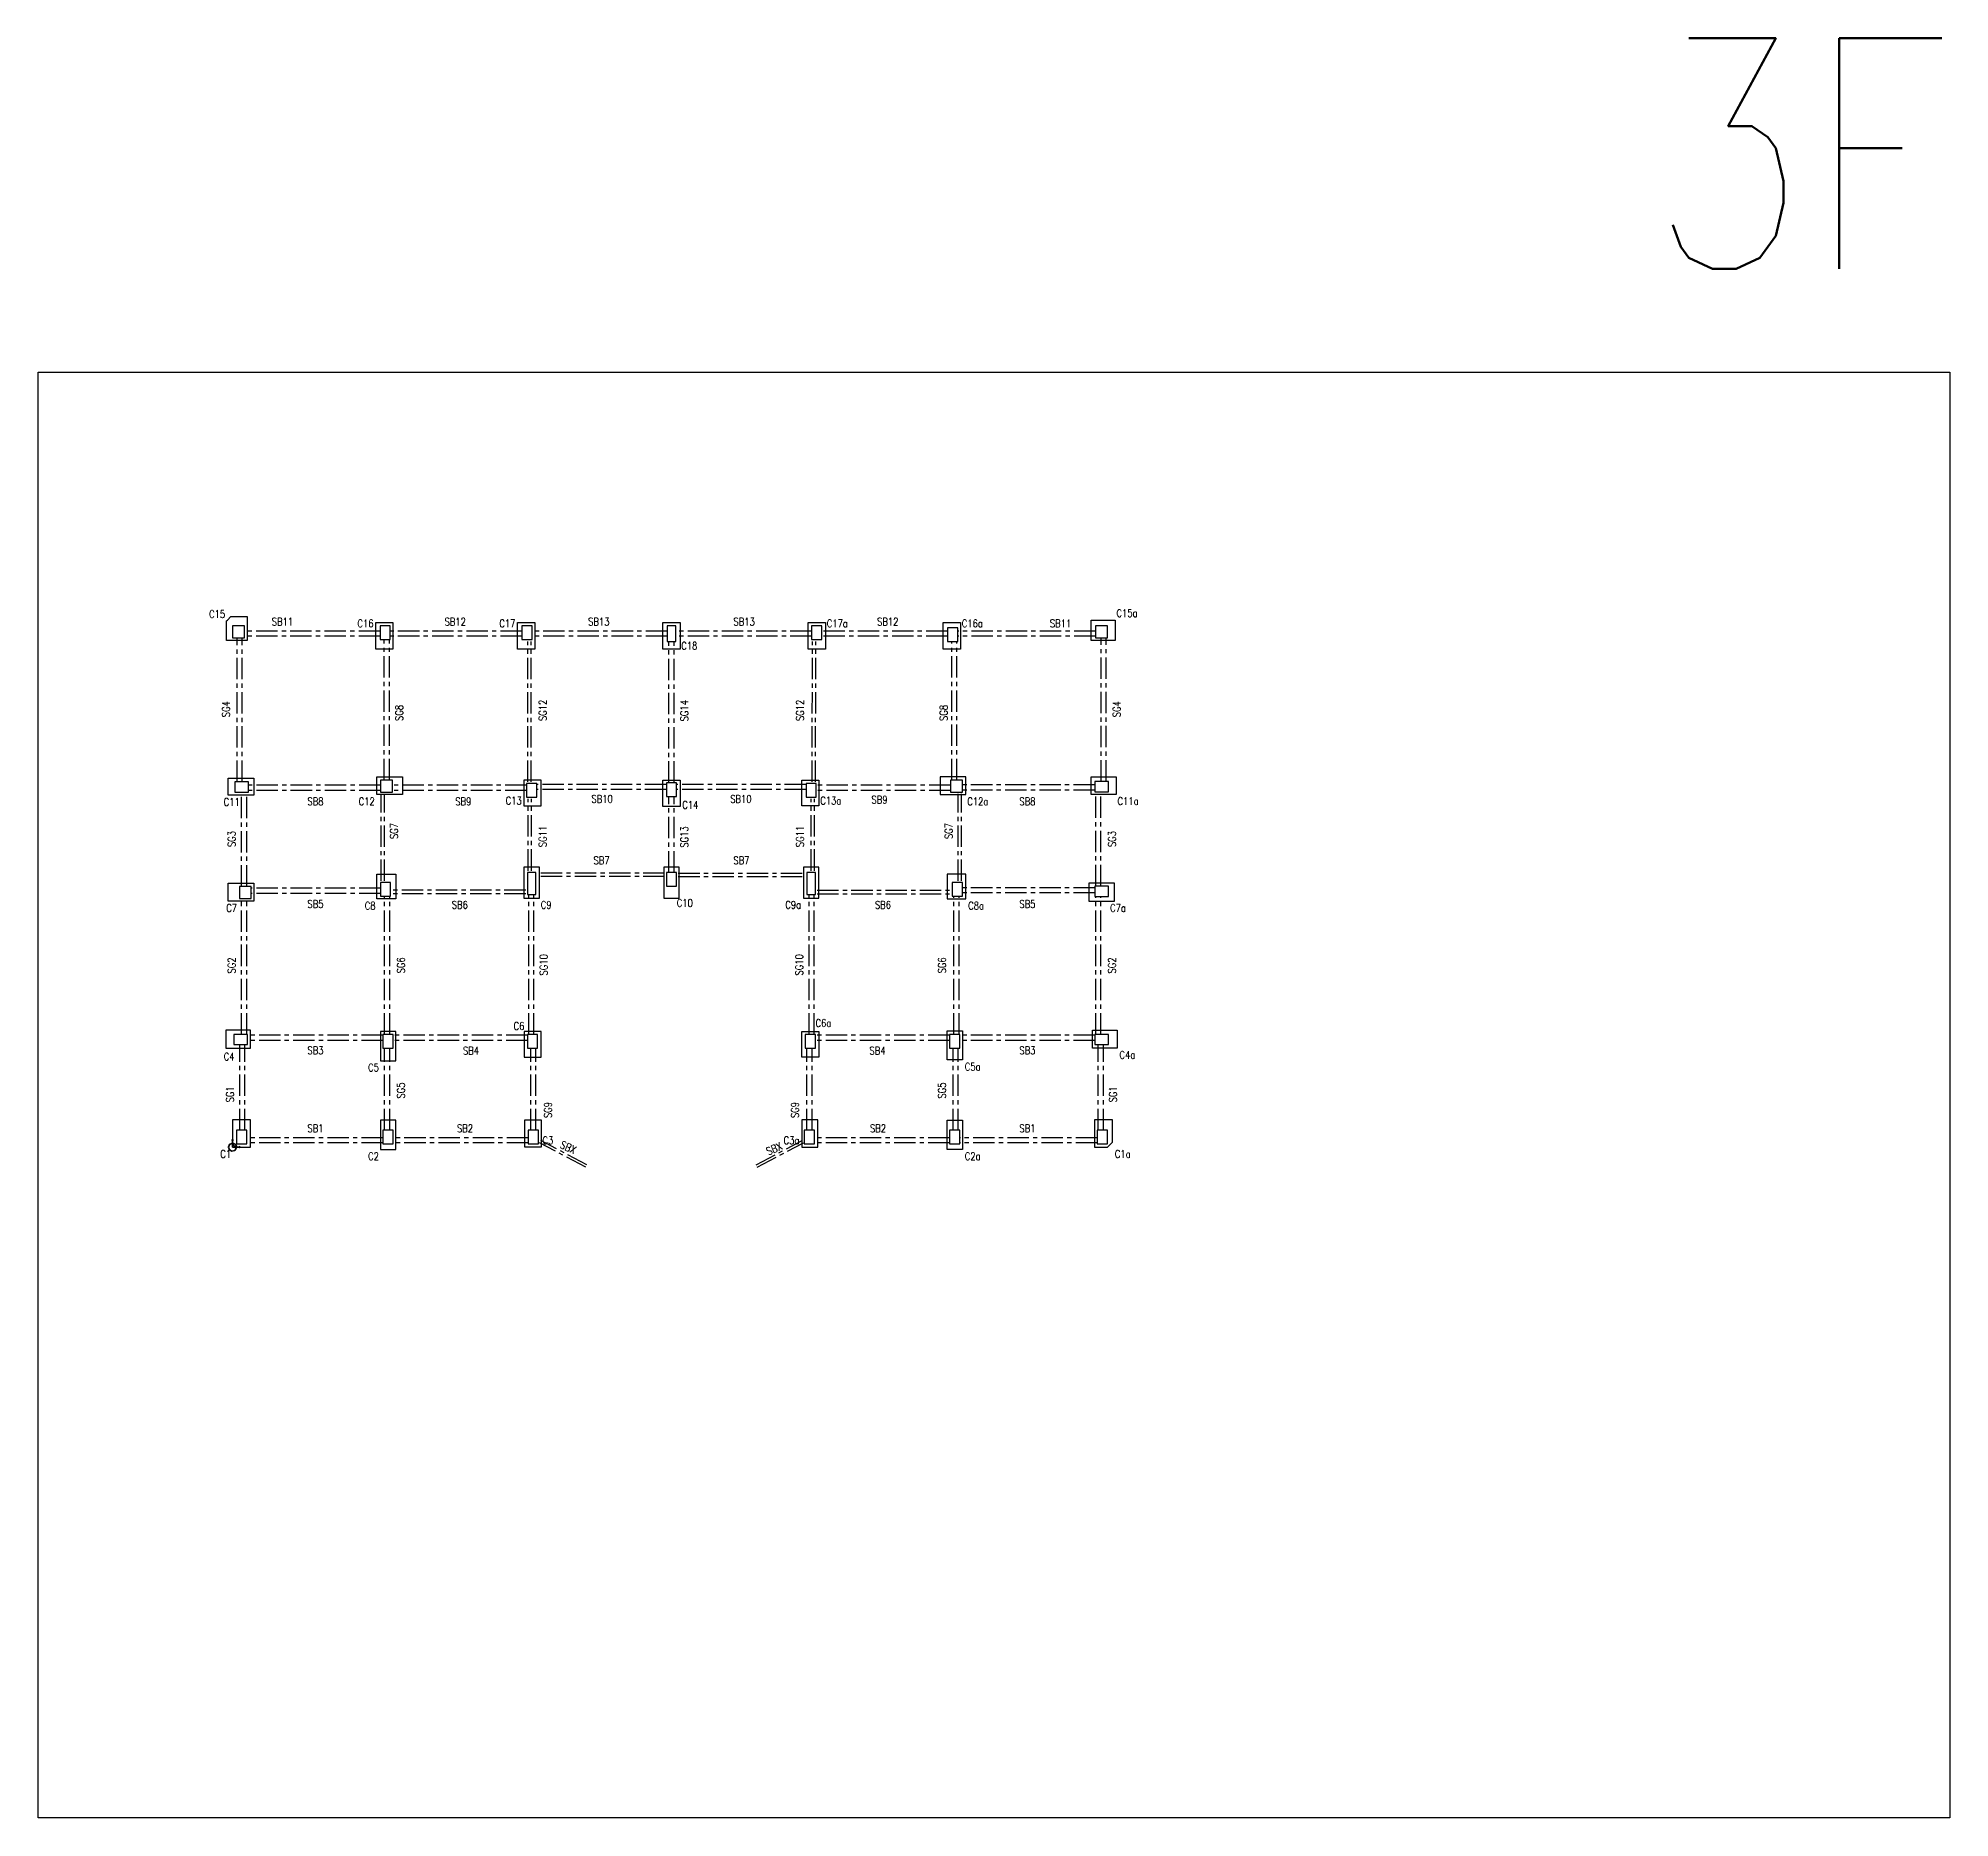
# Model space of a CAD drawing. Header units: millimetres. Extents: x 79095 to 169372, y 0 to 10446.
# Drawn here: x 118642 to 129825, y 0 to 10415 of the extents above; entities that cross this region are included whole.
import ezdxf
from ezdxf.enums import TextEntityAlignment as Align

# ---------------------------------------------------------------- set-up
doc = ezdxf.new("R2010")
doc.units = ezdxf.units.MM
doc.header["$LTSCALE"] = 100
doc.header["$MEASUREMENT"] = 0
doc.linetypes.add('CENTER', pattern=[2, 1.25, -0.25, 0.25, -0.25])
for name, color, linetype in [('TC-COLUMN', 1, 'Continuous'), ('TC-TB', 2, 'Continuous'), ('TC-TC', 4, 'Continuous'), ('TC-鋼柱', 11, 'Continuous')]:
    doc.layers.add(name, color=color, linetype=linetype)
doc.layers.add('TC-鋼粱', color=183, linetype='CENTER', plot=False)
doc.styles.add('TXT', font='TXT.shx', dxfattribs={"width": 0.8, "bigfont": 'ae.shx'})

# ---------------------------------------------------------------- blocks, each defined once
blk = doc.blocks.new('origin')
at = {"color": 3, "lineweight": 35}
blk.add_line((0, 0), (0, 39), dxfattribs=at)
at = {"color": 1, "lineweight": 35}
blk.add_line((0, 0), (39, 0), dxfattribs=at)
at = {"color": 7, "lineweight": 35, "true_color": 0xffffff}
blk.add_lwpolyline([(0, 24), (-18, 15), (-24, 0), (-18, -15), (-4, -23), (13, -19), (22, -7), (23, 6), (15, 18), (0, 24)], dxfattribs=at)
at = {"color": 3, "lineweight": 35}
blk.add_lwpolyline([(0, 44), (-3, 39), (3, 39)], close=True, dxfattribs=at)
at = {"color": 1, "lineweight": 35}
blk.add_lwpolyline([(44, 0), (39, 3), (39, -3)], close=True, dxfattribs=at)

msp = doc.modelspace()

# ---------------------------------------------------------------- linework, layer by layer
at = {"layer": 'Defpoints'}
msp.add_lwpolyline([(118642, 8460), (129825, 8460), (129825, 0), (118642, 0)], close=True, dxfattribs=at)
at = {"layer": 'TC-COLUMN'}
for points in [[(119770, 7030), (119864, 7030), (119864, 6890), (119744, 6890), (119744, 7005), (119749, 7010)], [(120717, 6995), (120717, 6840), (120617, 6840), (120617, 6995), (120717, 6995)], [(121547, 6995), (121547, 6840), (121447, 6840), (121447, 6995), (121547, 6995)], [(122397, 6995), (122397, 6840), (122297, 6840), (122297, 6995), (122397, 6995)], [(123247, 6995), (123247, 6840), (123147, 6840), (123147, 6995), (123247, 6995)], [(124037, 6995), (124037, 6840), (123937, 6840), (123937, 6995), (124037, 6995)], [(124942, 7010), (124942, 6890), (124802, 6890), (124802, 7010), (124942, 7010)], [(119904, 6085), (119904, 5985), (119754, 5985), (119754, 6085), (119904, 6085)], [(122397, 6073), (122397, 5918), (122297, 5918), (122297, 6073), (122397, 6073)], [(123919, 6093), (123919, 5988), (124069, 5988), (124069, 6093)], [(124800, 5990), (124950, 5990), (124950, 6090), (124800, 6090)], [(121484, 5563), (121484, 5383), (121574, 5383), (121574, 5563), (121484, 5563)], [(122302, 5563), (122302, 5383), (122392, 5383), (122392, 5563), (122302, 5563)], [(123119, 5563), (123119, 5383), (123209, 5383), (123209, 5563), (123119, 5563)], [(119754, 5470), (119904, 5470), (119904, 5365), (119754, 5365), (119754, 5470)], [(124939, 5470), (124789, 5470), (124789, 5365), (124939, 5365), (124939, 5470)], [(119884, 4505), (119884, 4610), (119739, 4610), (119739, 4505), (119884, 4505)], [(120644, 4601), (120644, 4431), (120734, 4431), (120734, 4601), (120644, 4601)], [(121485, 4601), (121485, 4451), (121585, 4451), (121585, 4601), (121485, 4601)], [(123209, 4601), (123209, 4451), (123109, 4451), (123109, 4601), (123209, 4601)], [(124049, 4606), (124049, 4436), (123959, 4436), (123959, 4606), (124049, 4606)], [(124954, 4505), (124809, 4505), (124809, 4610), (124954, 4610), (124954, 4505)], [(119779, 3943), (119797, 3925), (119884, 3925), (119884, 4085), (119779, 4085)], [(120644, 4082), (120644, 3912), (120734, 3912), (120734, 4082), (120644, 4082)], [(121584, 3925), (121489, 3925), (121489, 4085), (121584, 4085)], [(123109, 3925), (123204, 3925), (123204, 4085), (123109, 4085)], [(124049, 4082), (124049, 3912), (123959, 3912), (123959, 4082), (124049, 4082)], [(124927, 3955), (124927, 4085), (124822, 4085), (124822, 3925), (124897, 3925)]]:
    msp.add_lwpolyline(points, close=True, dxfattribs=at)
at = {"layer": 'TC-COLUMN', "elevation": 0}
for points in [[(120774, 6093), (120774, 5988), (120624, 5988), (120624, 6093), (120774, 6093)], [(121484, 6073), (121484, 5923), (121584, 5923), (121584, 6073), (121484, 6073)], [(123209, 6073), (123209, 5923), (123109, 5923), (123109, 6073), (123209, 6073)], [(120734, 5523), (120734, 5378), (120624, 5378), (120624, 5523), (120734, 5523)], [(123959, 5523), (123959, 5378), (124069, 5378), (124069, 5523), (123959, 5523)]]:
    msp.add_lwpolyline(points, close=True, dxfattribs=at)
at = {"layer": 'TC-鋼柱'}
for points in [[(119779, 6905), (119849, 6905), (119849, 6975), (119779, 6975)], [(120642, 6895), (120702, 6895), (120702, 6975), (120642, 6975)], [(121472, 6895), (121532, 6895), (121532, 6975), (121472, 6975)], [(122322, 6885), (122372, 6885), (122372, 6975), (122322, 6975)], [(123167, 6895), (123227, 6895), (123227, 6975), (123167, 6975)], [(123962, 6885), (124022, 6885), (124022, 6965), (123962, 6965)], [(124827, 6905), (124897, 6905), (124897, 6975), (124827, 6975)], [(120644, 6003), (120714, 6003), (120714, 6073), (120644, 6073)], [(121499, 5973), (121559, 5973), (121559, 6053), (121499, 6053)], [(122317, 5978), (122377, 5978), (122377, 6058), (122317, 6058)], [(123134, 5973), (123194, 5973), (123194, 6053), (123134, 6053)], [(123979, 6003), (124049, 6003), (124049, 6073), (123979, 6073)], [(124824, 6005), (124904, 6005), (124904, 6065), (124824, 6065)], [(122317, 5453), (122377, 5453), (122377, 5533), (122317, 5533)], [(119819, 5380), (119889, 5380), (119889, 5450), (119819, 5450)], [(120644, 5393), (120704, 5393), (120704, 5473), (120644, 5473)], [(123989, 5393), (124049, 5393), (124049, 5473), (123989, 5473)], [(124824, 5392), (124904, 5392), (124904, 5452), (124824, 5452)], [(119787, 4525), (119867, 4525), (119867, 4585), (119787, 4585)], [(120659, 4505), (120719, 4505), (120719, 4585), (120659, 4585)], [(121504, 4505), (121564, 4505), (121564, 4585), (121504, 4585)], [(123129, 4505), (123189, 4505), (123189, 4585), (123129, 4585)], [(123974, 4505), (124034, 4505), (124034, 4585), (123974, 4585)], [(124824, 4525), (124904, 4525), (124904, 4585), (124824, 4585)], [(119802, 3945), (119862, 3945), (119862, 4025), (119802, 4025)], [(120659, 3945), (120719, 3945), (120719, 4025), (120659, 4025)], [(121509, 3945), (121569, 3945), (121569, 4025), (121509, 4025)], [(123124, 3945), (123184, 3945), (123184, 4025), (123124, 4025)], [(123974, 3945), (124034, 3945), (124034, 4025), (123974, 4025)], [(124837, 3945), (124897, 3945), (124897, 4025), (124837, 4025)]]:
    msp.add_lwpolyline(points, close=True, dxfattribs=at)
at = {"layer": 'TC-鋼柱', "elevation": 0}
for points in [[(119792, 6003), (119872, 6003), (119872, 6063), (119792, 6063)], [(121504, 5403), (121554, 5403), (121554, 5533), (121504, 5533)], [(123139, 5403), (123189, 5403), (123189, 5533), (123139, 5533)]]:
    msp.add_lwpolyline(points, close=True, dxfattribs=at)
at = {"layer": 'TC-鋼粱'}
for p, q in [((120642, 6945), (119849, 6945)), ((121472, 6945), (120702, 6945)), ((122322, 6945), (121532, 6945)), ((123167, 6945), (122372, 6945)), ((123962, 6945), (123227, 6945)), ((124827, 6945), (124022, 6945)), ((119806, 6063), (119806, 6905)), ((119836, 6063), (119836, 6905)), ((120642, 6915), (119849, 6915)), ((120667, 6073), (120667, 6895)), ((120697, 6073), (120697, 6895)), ((121472, 6915), (120702, 6915)), ((121507, 6063), (121507, 6885)), ((121527, 6063), (121527, 6885)), ((122322, 6915), (121532, 6915)), ((122332, 6058), (122332, 6885)), ((122362, 6058), (122362, 6885)), ((123167, 6915), (122372, 6915)), ((123169, 6063), (123172, 6885)), ((123189, 6063), (123192, 6885)), ((123962, 6915), (123227, 6915)), ((123987, 6073), (123987, 6885)), ((124017, 6073), (124017, 6885)), ((124827, 6915), (124022, 6915)), ((124860, 6065), (124860, 6905)), ((124890, 6065), (124890, 6905)), ((120644, 6043, 0), (119872, 6043, 0)), ((121499, 6043), (120714, 6043)), ((122317, 6048, 0), (121559, 6048, 0)), ((123134, 6048, 0), (122377, 6048, 0)), ((123979, 6043), (123194, 6043)), ((124824, 6045), (124049, 6045)), ((119832, 5450, 0), (119832, 6003, 0)), ((119862, 5450, 0), (119862, 6003, 0)), ((120644, 6013, 0), (119872, 6013, 0)), ((120649, 5483), (120649, 5993)), ((120669, 5483), (120669, 5993)), ((121499, 6013), (120714, 6013)), ((121509, 5543), (121509, 5963)), ((121529, 5543), (121529, 5963)), ((122317, 6018, 0), (121559, 6018, 0)), ((122332, 5533), (122332, 5978)), ((122362, 5533), (122362, 5978)), ((123134, 6018, 0), (122377, 6018, 0)), ((123164, 5543), (123164, 5963)), ((123184, 5543), (123184, 5963)), ((123979, 6013), (123194, 6013)), ((124024, 5483, 0), (124024, 5993, 0)), ((124044, 5483, 0), (124044, 5993, 0)), ((124824, 6015), (124049, 6015)), ((124829, 5452), (124829, 6005)), ((124859, 5452), (124859, 6005)), ((122307, 5528, 0), (121564, 5528, 0)), ((122307, 5508, 0), (121564, 5508, 0)), ((122387, 5528, 0), (123129, 5528, 0)), ((122387, 5508, 0), (123129, 5508, 0)), ((119832, 4585), (119832, 5380)), ((119862, 4585), (119862, 5380)), ((120644, 5440), (119889, 5440)), ((120644, 5410), (119889, 5410)), ((120669, 4585), (120669, 5393)), ((120699, 4585), (120699, 5393)), ((121494, 5428), (120714, 5428)), ((121494, 5408), (120714, 5408)), ((121512, 4585, 0), (121512, 5403, 0)), ((121542, 4585, 0), (121542, 5403, 0)), ((123152, 4585), (123152, 5403)), ((123182, 4585), (123182, 5403)), ((123199, 5428), (123979, 5428)), ((123199, 5408), (123979, 5408)), ((123999, 4585), (123999, 5393)), ((124029, 4585), (124029, 5393)), ((124824, 5443), (124049, 5443)), ((124824, 5413), (124049, 5413)), ((124829, 4585), (124829, 5392)), ((124859, 4585), (124859, 5392)), ((119822, 4025), (119822, 4525)), ((119852, 4025), (119852, 4525)), ((120659, 4580), (119867, 4580)), ((120659, 4550), (119867, 4550)), ((120669, 4025), (120669, 4505)), ((120699, 4025), (120699, 4505)), ((121504, 4580), (120719, 4580)), ((121504, 4550), (120719, 4550)), ((121524, 4025), (121524, 4505)), ((121554, 4025), (121554, 4505)), ((123139, 4025), (123139, 4505)), ((123169, 4025), (123169, 4505)), ((123974, 4580), (123189, 4580)), ((123974, 4550), (123189, 4550)), ((123994, 4025), (123994, 4505)), ((124024, 4025), (124024, 4505)), ((124824, 4580), (124034, 4580)), ((124824, 4550), (124034, 4550)), ((124844, 4025), (124844, 4525)), ((124874, 4025), (124874, 4525)), ((120659, 3980), (119862, 3980)), ((120659, 3950), (119862, 3950)), ((121509, 3980), (120719, 3980)), ((121509, 3950), (120719, 3950)), ((121845, 3808, 0), (121575, 3950, 0)), ((121852, 3822, 0), (121582, 3963, 0)), ((122842, 3822, 0), (123112, 3963, 0)), ((122849, 3808, 0), (123119, 3950, 0)), ((123974, 3980), (123184, 3980)), ((123974, 3950), (123184, 3950)), ((124837, 3980), (124034, 3980)), ((124837, 3950), (124034, 3950))]:
    msp.add_line(p, q, dxfattribs=at)

# ---------------------------------------------------------------- block references
msp.add_blockref('origin', (119779, 3925))

# ---------------------------------------------------------------- texts
at = {"layer": 'Defpoints', "style": 'TXT', "width": 0.8}
msp.add_text('3F', height=1350, dxfattribs=at).set_placement((129825, 8660), align=Align.BOTTOM_RIGHT)
at = {"layer": 'TC-TB', "style": 'TXT', "width": 0.8}
for s, p in [('SB11', (120071, 7000)), ('SB12', (121082, 7000)), ('SB13', (121922, 7000)), ('SB13', (122772, 7000)), ('SB12', (123612, 7000)), ('SB11', (124623, 6990)), ('SB8', (120264, 5948, 0)), ('SB9', (121129, 5948, 0)), ('SB10', (121941, 5963, 0)), ('SB10', (122753, 5963, 0)), ('SB9', (123564, 5958, 0)), ('SB8', (124429, 5948, 0)), ('SB7', (121938, 5603)), ('SB7', (122756, 5603)), ('SB5', (120264, 5348, 0)), ('SB5', (124429, 5348, 0)), ('SB6', (121109, 5343)), ('SB6', (123584, 5343)), ('SB3', (120264, 4491)), ('SB4', (121174, 4490)), ('SB4', (123552, 4490)), ('SB3', (124429, 4491)), ('SB1', (120264, 4035)), ('SB2', (121139, 4035)), ('SB2', (123555, 4035)), ('SB1', (124429, 4035))]:
    msp.add_text(s, height=45, dxfattribs=at).set_placement(p, align=Align.MIDDLE_CENTER)
for s, rotation, p in [('SG4', 90, (119741, 6488)), ('SG8', 90, (120754, 6466)), ('SG12', 90, (121594, 6481, 0)), ('SG14', 90, (122422, 6479)), ('SG12', 90, (123099, 6481, 0)), ('SG8', 90, (123939, 6466)), ('SG4', 90, (124952, 6488)), ('SG7', 90, (120724, 5775, 0)), ('SG7', 90, (123969, 5775, 0)), ('SG3', 90, (119774, 5728, 0)), ('SG11', 90, (121594, 5743, 0)), ('SG13', 90, (122422, 5740)), ('SG11', 90, (123099, 5743, 0)), ('SG3', 90, (124924, 5728)), ('SG10', 90, (121599, 4992)), ('SG10', 90, (123094, 4992)), ('SG2', 90, (119774, 4988)), ('SG6', 90, (120764, 4989)), ('SG6', 90, (123929, 4989)), ('SG2', 90, (124924, 4988, 0)), ('SG1', 90, (119764, 4234)), ('SG5', 90, (120764, 4256)), ('SG5', 90, (123929, 4256)), ('SG1', 90, (124929, 4234)), ('SG9', 90, (121624, 4142)), ('SG9', 90, (123069, 4142)), ('SBX', 335.4679, (121743, 3924, 0)), ('SBX', 24.5321, (122948, 3916, 0))]:
    msp.add_text(s, height=45, rotation=rotation, dxfattribs=at).set_placement(p, align=Align.MIDDLE_CENTER)
at = {"layer": 'TC-TC', "style": 'TXT', "width": 0.8}
for s, p in [('C15', (119689, 7045)), ('C15a', (125012, 7050)), ('C16', (120557, 6990)), ('C17', (121387, 6990)), ('C17a', (123317, 6990)), ('C16a', (124107, 6990)), ('C18', (122451, 6859)), ('C11', (119774, 5945)), ('C12', (120564, 5948, 0)), ('C13', (121424, 5953, 0)), ('C14', (122457, 5928)), ('C13a', (123279, 5953, 0)), ('C12a', (124139, 5948, 0)), ('C11a', (125018, 5950)), ('C10', (122425, 5354)), ('C7', (119774, 5325)), ('C8', (120584, 5338, 0)), ('C9', (121614, 5343)), ('C9a', (123059, 5343)), ('C8a', (124129, 5338, 0)), ('C7a', (124959, 5325)), ('C6', (121455, 4634)), ('C6a', (123236, 4651)), ('C4', (119759, 4455)), ('C4a', (125014, 4465)), ('C5', (120604, 4391)), ('C5a', (124109, 4396)), ('C3', (121624, 3965)), ('C3a', (123049, 3965)), ('C1', (119739, 3885)), ('C2', (120604, 3872)), ('C2a', (124109, 3872)), ('C1a', (124987, 3885))]:
    msp.add_text(s, height=45, dxfattribs=at).set_placement(p, align=Align.MIDDLE_CENTER)

doc.saveas('drawing.dxf')
